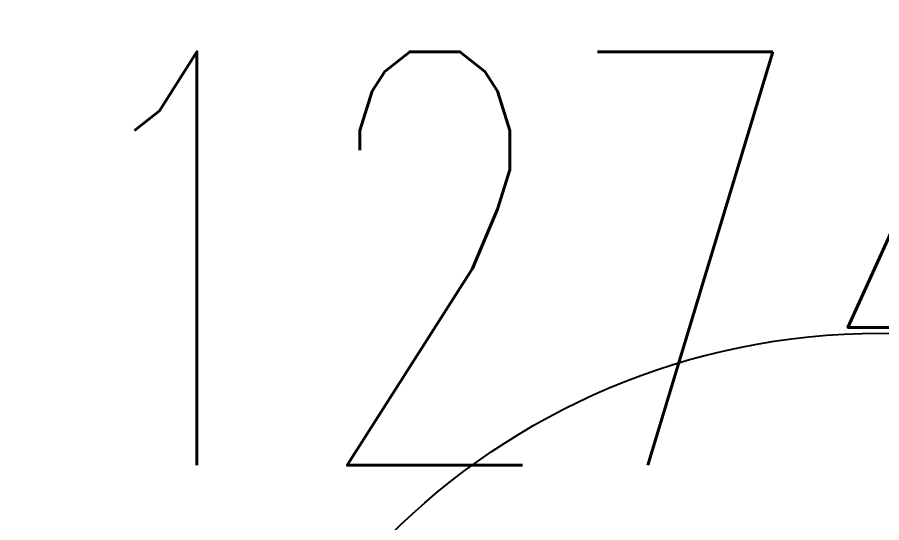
# Model space of a CAD drawing. Extents: x 1962160 to 37842216, y -162679 to 2997677.
# Drawn here: x 37612417 to 37613660, y 2757607 to 2758334 of the extents above; entities that cross this region are included whole.
import ezdxf

# ---------------------------------------------------------------- set-up
doc = ezdxf.new("R2010")
doc.units = 0
doc.header["$LTSCALE"] = 1000
doc.linetypes.add('CENTER', pattern=[2, 1.25, -0.25, 0.25, -0.25])
doc.linetypes.add('CENTER2', pattern=[28.575, 19.05, -3.175, 3.175, -3.175])
doc.layers.get('0').update_dxf_attribs({"color": 8})
for name, color, linetype in [('#幕墙线-平面', 8, 'Continuous'), ('#轴线', 8, 'CENTER2'), ('A-DIMS-ELEV', 8, 'Continuous'), ('A-GRID', 8, 'CENTER'), ('A-STRS-HRAL', 8, 'Continuous'), ('DIM', 8, 'Continuous'), ('周边建筑', 8, 'Continuous')]:
    doc.layers.add(name, color=color, linetype=linetype)
doc.styles.add('_TCH_DIM', font='SIMPLEX', dxfattribs={"bigfont": 'GBCBIG'})

# ---------------------------------------------------------------- blocks, each defined once
blk = doc.blocks.new('ECC')
at = {"layer": '周边建筑'}
blk.add_arc((-162819.9, 516737.4), 65000, 322.263619, 219.122013, dxfattribs=at)
blk = doc.blocks.new('A$C06ac024f')
at = {"ltscale": 10}
blk.add_circle((0, 0), 3746.9, dxfattribs=at)
at = {"layer": '周边建筑'}
blk.add_circle((0, 0), 1000, dxfattribs=at)
blk.add_blockref('ECC', (162819.9, -516737.4), dxfattribs=at)
at = {"layer": 'A-DIMS-ELEV', "style": '_TCH_DIM', "width": 0.705882}
blk.add_text('1274.000', height=595, dxfattribs=at).set_placement((-1180, 810))
blk = doc.blocks.new('A$C80b62fe7')
at = {"layer": '#幕墙线-平面'}
for radius, start, end in [(128529.4, 333.502247, 195.775797), (127529.4, 333.539851, 195.788397)]:
    blk.add_arc((71051.6, 188867.4), radius, start, end, dxfattribs=at)
blk = doc.blocks.new('DASWQE')
at = {"layer": 'DIM', "ltscale": 10}
blk.add_blockref('A$C80b62fe7', (-71047, -188863), dxfattribs=at)
blk = doc.blocks.new('DOTE-11')
at = {"layer": '#轴线'}
for radius, end in [(146600, 183.99981), (138800, 210.188417), (130400, 210.329381), (127950, 210.37401)]:
    blk.add_arc((36780598.5, 2918657.2), radius, 324.5, end, dxfattribs=at)
blk = doc.blocks.new('FDGFH')
at = {"layer": 'A-GRID'}
blk.add_blockref('DOTE-11', (-36780598.5, -2918657.2), dxfattribs=at)

msp = doc.modelspace()

# ---------------------------------------------------------------- block references
at = {"layer": 'A-STRS-HRAL'}
msp.add_blockref('DASWQE', (37613652.6, 2756886), dxfattribs=at)
at = {"layer": 'DIM', "ltscale": 10}
msp.add_blockref('A$C06ac024f', (37613657.1, 2756879.8), dxfattribs=at)
at = {"layer": 'DIM'}
msp.add_blockref('FDGFH', (37613657.1, 2756879.8), dxfattribs=at)

doc.saveas('drawing.dxf')
